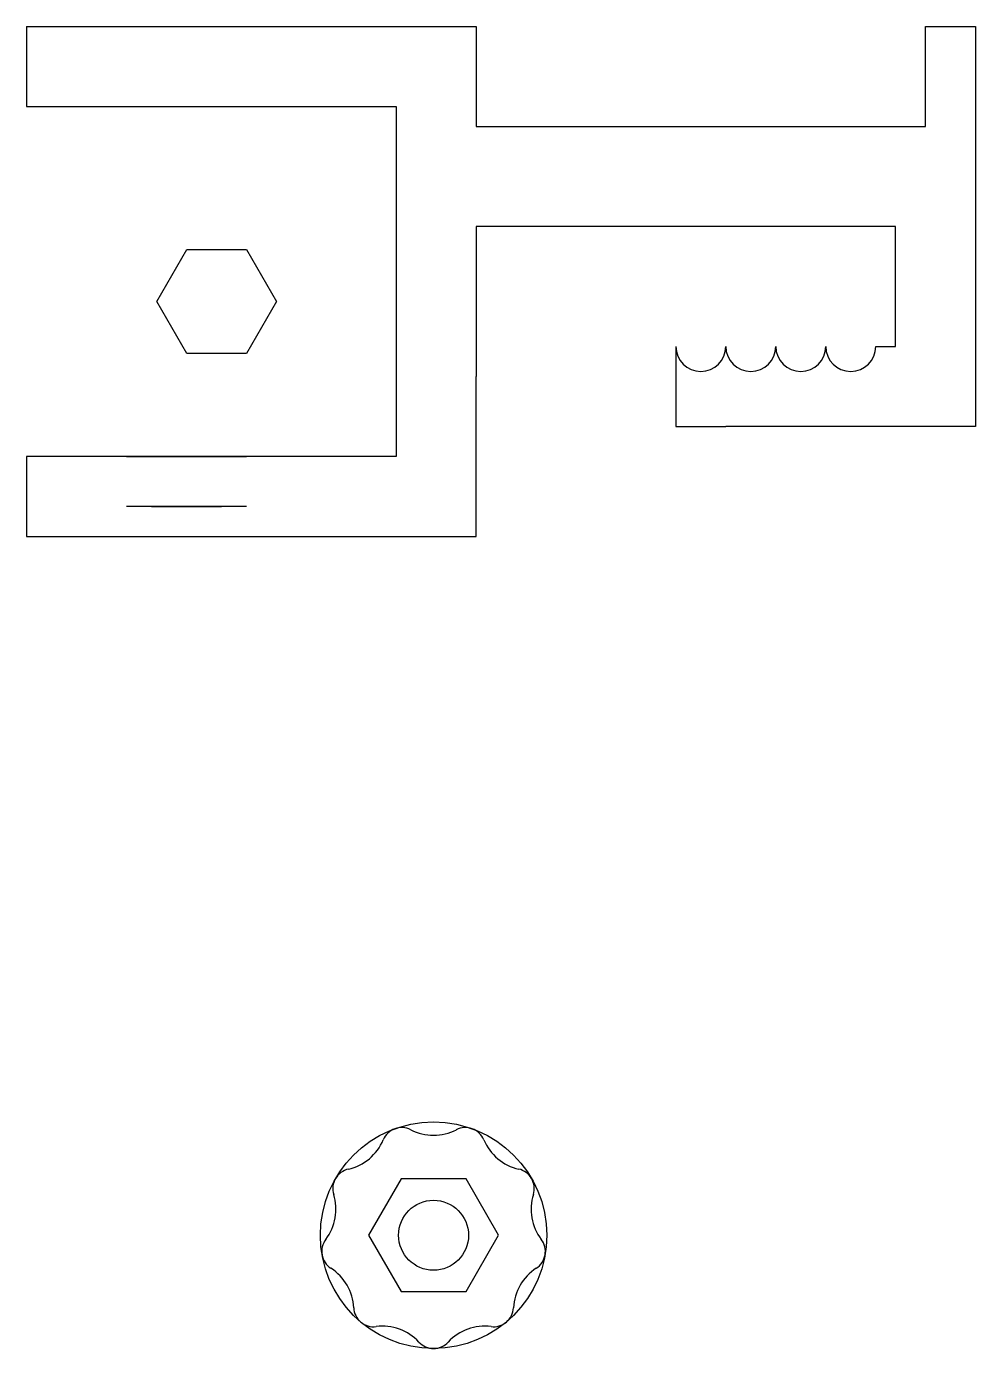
# Model space of a CAD drawing. Header units: millimetres. Extents: x -3 to 92, y -131 to 1.
import ezdxf

# ---------------------------------------------------------------- set-up
doc = ezdxf.new("R2010")
doc.units = ezdxf.units.MM
doc.header["$MEASUREMENT"] = 0
doc.layers.get('0').update_dxf_attribs({"true_color": 0xc2ced6})

msp = doc.modelspace()

# ---------------------------------------------------------------- linework, layer by layer
for p, q in [((-2.77, 1.18), (42.23, 1.18)), ((42.23, 1.18), (42.23, -8.82)), ((42.23, -8.82), (87.23, -8.82)), ((42.23, -18.82), (42.23, -33.82)), ((19.26, -46.82, 15), (7.26, -46.82, 15))]:
    msp.add_line(p, q)
for points in [[(-2.77, 1.18), (-2.77, -6.82), (34.23, -6.82), (34.23, -41.82), (-2.77, -41.82), (-2.77, -49.82), (42.23, -49.82), (42.23, -33.82)], [(87.23, -8.82), (87.23, 1.18), (92.23, 1.18), (92.23, -18.82)], [(84.23, -18.82), (42.23, -18.82)], [(92.23, -18.82), (92.23, -38.82), (67.23, -38.82)], [(82.23, -30.82), (84.23, -30.82), (84.23, -18.82)], [(62.23, -30.82), (62.23, -38.82), (67.23, -38.82)]]:
    msp.add_lwpolyline(points)
at = {"extrusion": (0, -1.22465e-16, -1), "elevation": -10}
msp.add_lwpolyline([(-13.27, -31.52), (-10.27, -26.32), (-13.27, -21.13), (-19.27, -21.13), (-22.27, -26.32), (-19.27, -31.52)], close=True, dxfattribs=at)
at = {"extrusion": (0, -1, 6.12323e-17), "elevation": 41.82}
msp.add_lwpolyline([(10.26, 20.2), (7.26, 15), (10.26, 9.8), (16.26, 9.8), (19.26, 15), (16.26, 20.2)], close=True, dxfattribs=at)
msp.add_lwpolyline([(34.73, -114.09), (31.48, -119.72), (34.73, -125.35), (41.23, -125.35), (44.48, -119.72), (41.23, -114.09)], close=True)
at = {"extrusion": (0, -1, 6.12323e-17)}
msp.add_circle((13.26, 15, 46.82), 3.5, dxfattribs=at)
for radius in [11.33, 3.5]:
    msp.add_circle((37.98, -119.72), radius)
for centre, radius, start, end in [((64.73, -30.82), 2.5, 180, 360), ((69.73, -30.82), 2.5, 180, 360), ((74.73, -30.82), 2.5, 180, 360), ((79.73, -30.82), 2.5, 180, 360), ((34.79, -110.95), 2, 62.8699, 157.1301), ((37.98, -104.72), 5, 242.8699, 297.1301), ((41.17, -110.95), 2, 22.8699, 117.1301), ((28.34, -108.23), 5, 282.8699, 337.1301), ((47.62, -108.23), 5, 202.8699, 257.1301), ((29.9, -115.05), 2, 102.8699, 197.1301), ((46.06, -115.05), 2, 342.8699, 77.1301), ((23.21, -117.11), 5, 322.8699, 17.1301), ((52.75, -117.11), 5, 162.8699, 217.1301), ((28.79, -121.34), 2, 142.8699, 237.1301), ((47.17, -121.34), 2, 302.8699, 37.1301), ((24.99, -127.22), 5, 2.8699, 57.1301), ((50.97, -127.22), 5, 122.8699, 177.1301), ((31.98, -126.87), 2, 182.8699, 277.1301), ((43.98, -126.87), 2, 262.8699, 357.1301), ((32.85, -133.81), 5, 42.8699, 97.1301), ((43.11, -133.81), 5, 82.8699, 137.1301), ((37.98, -129.05), 2, 222.8699, 317.1301)]:
    msp.add_arc(centre, radius, start, end)

doc.saveas('drawing.dxf')
